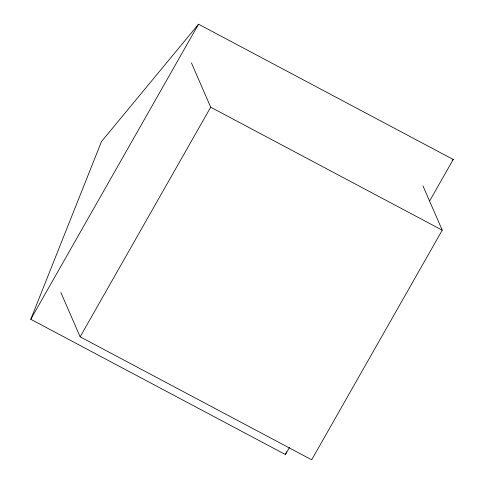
<?xml version="1.0" encoding="UTF-8"?>
<svg xmlns="http://www.w3.org/2000/svg" width="484" height="484" viewBox="0 0 484 484"><rect width="100%" height="100%" fill="white"/><g stroke="black" fill="none" stroke-linecap="round" stroke-linejoin="round"><path stroke-width="0.73" d="M289.571 447.325L285.463 454.555L30.764 319.283L101.501 141.503L198.537 24.2L453.236 159.472L429.695 200.878M285.463 454.555L286.576 451.76M30.764 319.283L198.537 24.2M422.974 185.88L442.231 230.178L311.678 459.8L80.138 336.828L210.691 107.2L191.428 62.908M452.274 160.634L453.236 159.472M210.691 107.2L442.231 230.178M60.875 292.53L80.138 336.828"/></g></svg>
